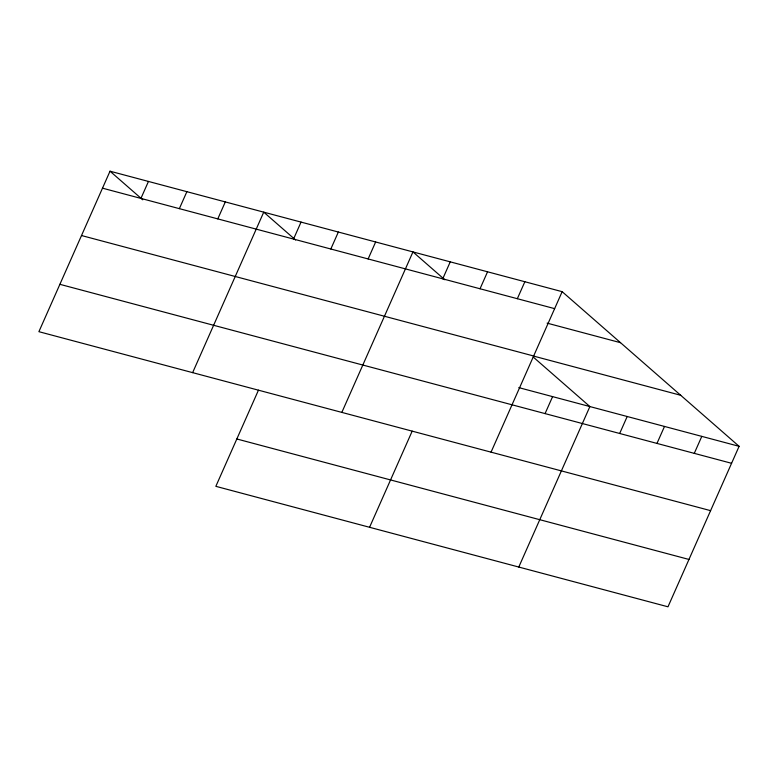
<?xml version="1.0" encoding="UTF-8"?>
<svg xmlns="http://www.w3.org/2000/svg" width="778" height="778" viewBox="0 0 778 778"><rect width="100%" height="100%" fill="white"/><g stroke="black" fill="none" stroke-linecap="round" stroke-linejoin="round"><path stroke-width="1.17" d="M258.452 390.177L215.846 486.328L667.981 606.801L739.1 446.319L562.154 291.672L110.019 171.199L38.9 331.681L710.596 510.65M140.925 198.409L148.452 181.439M179.358 208.65L186.876 191.68M217.791 218.89L225.309 201.91M192.633 372.643L263.742 212.151L295.591 239.994M293.53 239.07L301.047 222.09M330.825 249.009L338.352 232.029M368.13 258.948L375.648 241.977M341.834 412.398L412.953 251.916L444.802 279.749M442.731 278.825L450.248 261.855M369.569 527.29L412.175 431.138M480.036 288.764L487.553 271.794M517.331 298.703L524.858 281.733M491.044 452.154L562.154 291.672M545.067 413.604L552.594 396.624M518.78 567.045L589.889 406.563L533.27 357.073M619.677 433.482L627.194 416.502M656.972 443.421L664.5 426.441M694.277 453.36L701.795 436.38M102.492 188.169L554.636 308.642M547.109 323.133L620.552 342.699M81.505 235.53L533.65 356.003M533.834 356.149L680.711 395.282M518.79 387.619L739.1 446.319M59.887 284.32L731.583 463.299M236.833 438.977L688.968 559.45M110.019 171.199L142.753 199.81"/></g></svg>
